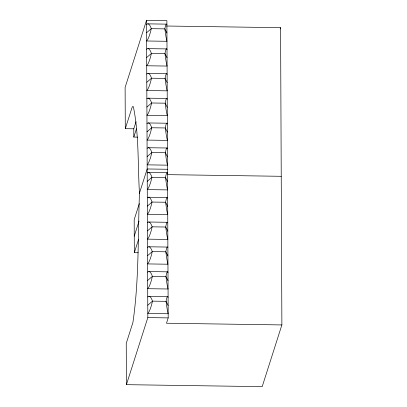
<?xml version="1.0" encoding="UTF-8"?>
<svg xmlns="http://www.w3.org/2000/svg" width="407" height="407" viewBox="0 0 407 407"><rect width="100%" height="100%" fill="white"/><g stroke="black" fill="none" stroke-linecap="round" stroke-linejoin="round"><path stroke-width="0.61" d="M139.464 192.984C137.82 236.136 139.184 279.736 132.901 322.537L126.241 343.406L126.419 384.666L262.184 386.65L281.883 324.928L280.581 27.681L166.448 26.017M281.883 324.928L166.483 323.239L168.193 317.892L166.885 20.645L146.52 20.35L125.117 87.424L125.295 128.683L133.781 128.805L136.065 121.652M125.295 128.683L131.954 107.809L132.657 106.441L133.359 106.705C139.169 135.032 137.678 164.494 139.464 193.284M137.627 137.134L133.817 137.078L136.467 128.78M139.459 193.147L147.171 168.971L167.536 169.271M139.291 203.642L134.183 219.653L134.325 252.686L138.136 252.742M134.254 236.167L139.072 221.062M134.325 252.686L138.487 239.637M126.419 384.666L147.827 317.592L146.52 20.35M280.194 28.892L280.581 27.681M146.576 32.738L151.282 28.673L164.86 28.872L166.941 33.033M146.683 57.509L151.389 53.444L164.967 53.643L167.048 57.804M146.795 82.28L151.501 78.215L165.074 78.414L167.16 82.58M146.902 107.051L151.608 102.986L165.186 103.185L167.267 107.351M147.008 131.827L151.719 127.762L165.293 127.961L167.374 132.122M147.12 156.598L151.826 152.533L165.405 152.732L167.486 156.893M147.227 181.344L151.933 177.279L165.512 177.477L167.592 181.644M147.334 206.12L152.045 202.055L165.618 202.248L167.699 206.415M147.446 230.891L152.152 226.826L165.73 227.025L167.811 231.186M147.553 255.662L152.264 251.597L165.837 251.796L167.918 255.962M147.665 280.433L152.371 276.368L165.949 276.567L168.03 280.733M147.772 305.209L152.477 301.144L166.056 301.343L168.137 305.504M147.746 23.86L166.458 24.135M147.853 48.631L166.565 48.906M147.96 73.408L166.677 73.677M148.072 98.179L166.784 98.453M148.179 122.95L166.89 123.224M148.29 147.721L167.002 147.995M148.397 172.471L167.109 172.741M167.735 174.649L281.232 176.302M148.504 197.242L167.221 197.517M148.616 222.013L167.328 222.288M148.723 246.79L167.435 247.059M148.83 271.561L167.547 271.835M148.942 296.332L167.653 296.606M147.827 317.592L168.193 317.892M133.781 128.805L133.817 137.078M147.736 296.952A21.907 5.393 88.6 0 1 152.477 301.144A21.907 4.558 -82.4 0 1 147.807 313.466L168.172 313.761A21.907 1.282 84.2 0 1 166.056 301.343A21.907 2.116 -87 0 1 168.101 297.247M147.41 222.634A21.907 5.393 88.6 0 1 152.152 226.826A21.907 4.558 -82.4 0 1 147.482 239.148L167.847 239.443A21.907 1.282 84.2 0 1 165.73 227.025A21.907 2.116 -87 0 1 167.776 222.929M147.624 272.176A21.907 5.393 88.6 0 1 152.371 276.368A21.907 4.558 -82.4 0 1 147.7 288.695L168.066 288.99A21.907 1.282 84.2 0 1 165.949 276.567A21.907 2.116 -87 0 1 167.989 272.476M147.517 247.405A21.907 5.393 88.6 0 1 152.264 251.597A21.907 4.558 -82.4 0 1 147.588 263.919L167.954 264.219A21.907 1.282 84.2 0 1 165.837 251.796A21.907 2.116 -87 0 1 167.882 247.705M147.192 173.087A21.907 5.393 88.6 0 1 151.933 177.279A21.907 4.558 -82.4 0 1 147.263 189.601L167.628 189.901A21.907 1.282 84.2 0 1 165.512 177.477A21.907 2.116 -87 0 1 167.557 173.387M147.298 197.858A21.907 5.393 88.6 0 1 152.045 202.055A21.907 4.558 -82.4 0 1 147.375 214.377L167.74 214.672A21.907 1.282 84.2 0 1 165.618 202.248A21.907 2.116 -87 0 1 167.664 198.158M146.54 24.481A21.907 5.393 88.6 0 1 151.282 28.673A21.907 4.558 -82.4 0 1 146.612 40.995L166.977 41.29A21.907 1.282 84.2 0 1 164.86 28.872A21.907 2.116 -87 0 1 166.906 24.776M146.866 98.794A21.907 5.393 88.6 0 1 151.608 102.986A21.907 4.558 -82.4 0 1 146.937 115.313L167.302 115.608A21.907 1.282 84.2 0 1 165.186 103.185A21.907 2.116 -87 0 1 167.231 99.094M146.647 49.252A21.907 5.393 88.6 0 1 151.389 53.444A21.907 4.558 -82.4 0 1 146.718 65.766L167.084 66.061A21.907 1.282 84.2 0 1 164.967 53.643A21.907 2.116 -87 0 1 167.012 49.547M146.754 74.023A21.907 5.393 88.6 0 1 151.501 78.215A21.907 4.558 -82.4 0 1 146.83 90.537L167.196 90.837A21.907 1.282 84.2 0 1 165.074 78.414A21.907 2.116 -87 0 1 167.119 74.323M147.085 148.341A21.907 5.393 88.6 0 1 151.826 152.533A21.907 4.558 -82.4 0 1 147.156 164.855L167.521 165.156A21.907 1.282 84.2 0 1 165.405 152.732A21.907 2.116 -87 0 1 167.45 148.636M146.973 123.57A21.907 5.393 88.6 0 1 151.719 127.762A21.907 4.558 -82.4 0 1 147.044 140.084L167.409 140.379A21.907 1.282 84.2 0 1 165.293 127.961A21.907 2.116 -87 0 1 167.338 123.865"/></g></svg>
